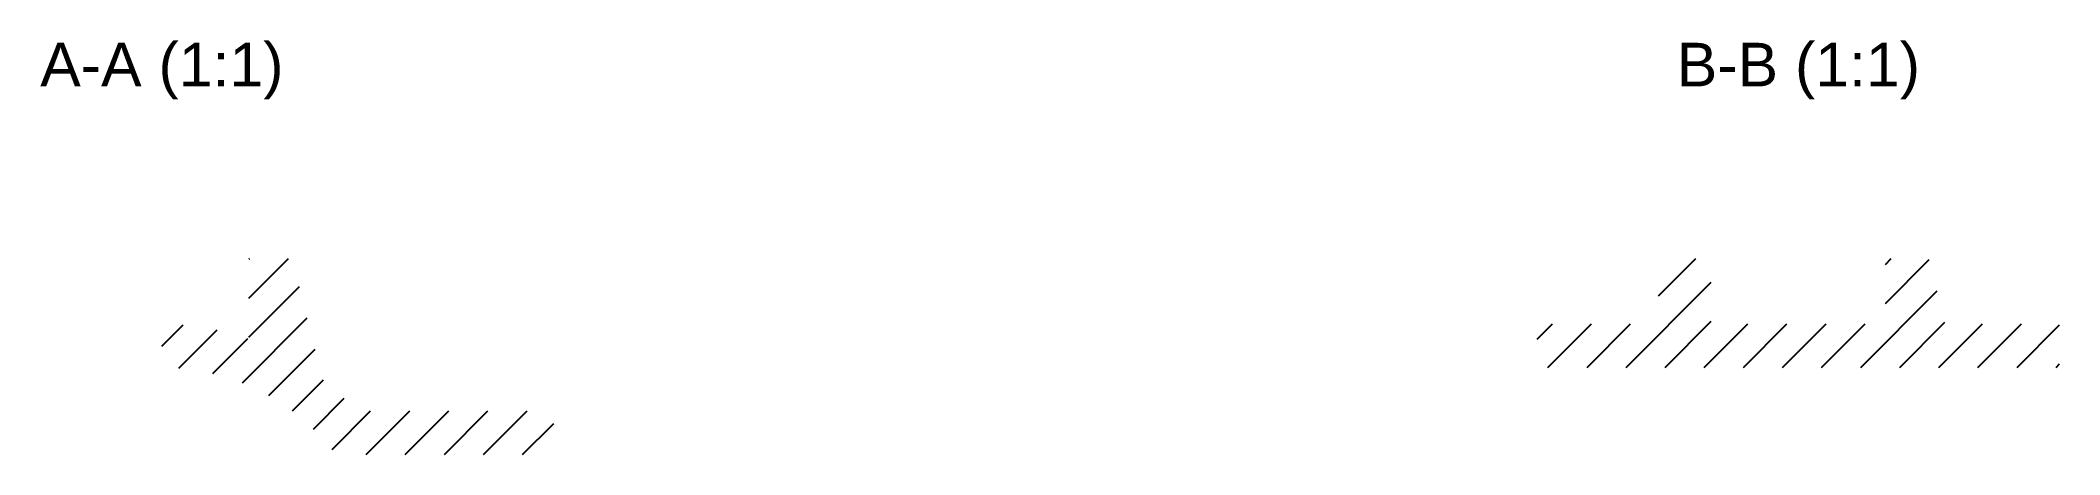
# Paper-space layout 'Разрезы' of a CAD drawing. Header units: millimetres. Extents: x 102 to 334, y 229 to 277.
import ezdxf

# ---------------------------------------------------------------- set-up
doc = ezdxf.new("R2010")
doc.units = ezdxf.units.MM
doc.layers.add('MD_Аннотация', color=7, linetype='Continuous', lineweight=25)
doc.layers.add('MD_Штриховка', color=7, linetype='Continuous', lineweight=25)
doc.styles.get("Standard").update_dxf_attribs({"font": 'arial.ttf'})

psp = doc.layouts.new('Разрезы')

# ---------------------------------------------------------------- hatches: boundary and pattern name
at = {"layer": 'MD_Штриховка'}
h = psp.add_hatch(dxfattribs=at)
h.set_pattern_fill('ANSI31', color=256, style=0)
edge = h.paths.add_edge_path(flags=0)
edge.add_line((116.21, 244.48), (116.21, 239.48))
edge.add_ellipse((116.21, 214.48), major_axis=(25, 0), ratio=1, start_angle=36.8699, end_angle=90, ccw=False)
edge.add_line((136.21, 229.48), (161.21, 229.48))
edge.add_line((161.21, 229.48), (161.21, 234.48))
edge.add_line((161.21, 234.48), (138.58, 234.48))
edge.add_ellipse((116.21, 214.48), major_axis=(-20, 22.36), ratio=1, start_angle=270, end_angle=280.2045)
edge.add_line((134.68, 238.13), (131.21, 251.98))
edge.add_line((131.21, 251.98), (126.21, 251.98))
edge.add_line((126.21, 251.98), (126.21, 242.77))
edge.add_ellipse((116.21, 214.48), major_axis=(-28.28, 10), ratio=1, start_angle=270, end_angle=289.4712)
h = psp.add_hatch(dxfattribs=at)
h.set_pattern_fill('ANSI31', color=256, style=0)
h.paths.add_polyline_path([(314.17, 244.48), (294.17, 244.48), (294.17, 251.98), (289.17, 251.98), (287.3, 244.48), (274.17, 244.48), (274.17, 239.48), (334.17, 239.48), (334.17, 244.48), (321.05, 244.48), (319.17, 251.98), (314.17, 251.98)], flags=0)

# ---------------------------------------------------------------- texts
at = {"layer": 'MD_Аннотация', "char_height": 5, "attachment_point": 8}
for s, insert, width in [('A-A (1:1)', (116.21, 270.23), 30.2149), ('B-B (1:1)', (304.17, 270.23), 29.6828)]:
    psp.add_mtext(s, dxfattribs=dict(at, insert=insert, width=width))

doc.saveas('drawing.dxf')
